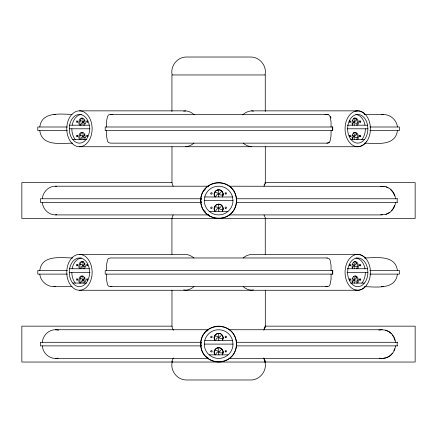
<?xml version="1.0" encoding="UTF-8"?>
<svg xmlns="http://www.w3.org/2000/svg" width="437" height="437" viewBox="0 0 437 437"><rect width="100%" height="100%" fill="white"/><g stroke="black" fill="none" stroke-linecap="round" stroke-linejoin="round"><path stroke-width="0.66" d="M106.448 130.587L106.502 135.967L107.497 141.222L108.556 142.653L110.676 143.145L327.286 143.145L329.405 142.653M106.448 274.119L106.502 279.505L107.497 284.755L108.556 286.191L110.676 286.677L327.286 286.677M331.077 126.998L331.028 121.612L330.028 116.362L328.968 114.926L326.849 114.439L324.97 114.729M331.077 270.53L331.028 265.15L330.028 259.895L328.968 258.464L326.849 257.972M397.173 198.764L397.173 202.353M397.173 342.297L397.173 345.886M172.189 362.038C170.026 370.855 177.346 380.081 186.43 379.977L250.783 379.977C259.868 380.081 267.187 370.855 265.024 362.038M265.013 74.962C267.176 66.145 259.857 56.919 250.778 57.023L186.419 57.023C177.34 56.919 170.02 66.145 172.178 74.962M69.297 128.789L69.641 125.075A14.355 10.149 -90 0 1 79.447 114.439A14.355 10.149 -90 0 1 89.252 125.075L89.596 128.789A14.355 10.149 -90 0 1 86.624 138.939L84.521 141.222A14.355 10.149 -90 0 1 74.372 141.222L72.269 138.939A14.355 10.149 -90 0 1 69.297 128.789L90.104 128.789M72.171 125.2L72.181 125.075A14.355 10.149 -90 0 1 81.326 114.467M69.297 272.327L69.641 268.613A14.355 10.149 -90 0 1 79.447 257.972A14.355 10.149 -90 0 1 89.252 268.613L89.596 272.327A14.355 10.149 -90 0 1 86.624 282.477L84.521 284.755A14.355 10.149 -90 0 1 74.372 284.755L72.269 282.477A14.355 10.149 -90 0 1 69.297 272.327L90.104 272.327M72.171 268.739L72.181 268.613A14.355 10.149 -90 0 1 81.326 258.005M80.96 125.2L80.998 124.829A3.567 2.524 -90 0 1 82.997 122.054A3.567 2.524 -90 0 0 84.811 120.077M80.96 139.556L80.998 139.179A3.567 2.524 90 0 1 82.997 136.41A3.567 2.524 -90 0 0 84.92 134.044M80.96 268.739L80.998 268.362A3.567 2.524 -90 0 1 82.997 265.592A3.567 2.524 -90 0 0 84.92 263.227M80.96 283.089L80.998 282.717A3.567 2.524 90 0 1 82.997 279.948A3.567 2.524 -90 0 0 84.92 277.577M332.513 126.998L332.513 130.587M332.513 270.53L332.513 274.119M356.215 119.093L356.193 119.285A3.567 2.524 -90 0 1 354.194 122.054A3.567 2.524 90 0 0 352.195 124.829M356.215 133.449L356.193 133.64A3.567 2.524 -90 0 1 354.194 136.41A3.567 2.524 -90 0 0 352.195 139.179M356.215 262.626L356.193 262.823A3.567 2.524 -90 0 1 354.194 265.592A3.567 2.524 90 0 0 352.271 267.957M356.215 276.982L356.193 277.173A3.567 2.524 -90 0 1 354.194 279.948A3.567 2.524 -90 0 0 352.195 282.717M42.329 198.764C42.771 192.067 48.616 186.091 55.499 186.206L208.668 186.206L208.028 186.692M42.329 342.297C42.771 335.6 48.616 329.629 55.499 329.738L207.996 329.738M395.343 203.631L395.49 202.353M395.49 345.886C395.168 350.152 392.71 354.134 389.181 356.526M39.8 126.998C41.608 111.151 61.049 114.215 72.072 114.439M39.8 270.53C41.684 254.389 61.601 257.896 72.733 257.972M204.281 200.556L204.773 196.841A14.355 14.355 0 0 1 232.5 196.841L232.992 200.556A14.355 14.355 0 0 1 228.786 210.705L225.814 212.988A14.355 14.355 0 0 1 211.459 212.988L208.487 210.705A14.355 14.355 0 0 1 204.281 200.556L232.992 200.556M204.281 344.094L204.773 340.379A14.355 14.355 0 0 1 232.5 340.379L232.992 344.094A14.355 14.355 0 0 1 228.786 354.243L225.814 356.526A14.355 14.355 0 0 1 211.459 356.526L208.487 354.243A14.355 14.355 0 0 1 204.281 344.094L232.992 344.094M397.397 130.587C395.507 146.723 375.591 143.221 364.463 143.145M397.397 274.119C395.507 290.261 375.591 286.754 364.463 286.677M215.752 196.972L215.807 196.595A3.567 3.567 0 0 1 218.637 193.826A3.567 3.567 0 0 0 221.466 191.051L221.493 190.86M215.752 211.322L215.807 210.951A3.567 3.567 0 0 1 218.637 208.176A3.567 3.567 0 0 0 221.466 205.406L221.493 205.215M215.752 340.505L215.807 340.128A3.567 3.567 0 0 1 218.637 337.359A3.567 3.567 0 0 0 221.466 334.589L221.493 334.398M215.752 354.86L215.807 354.483A3.567 3.567 0 0 1 218.637 351.714A3.567 3.567 0 0 0 221.466 348.945L221.493 348.748M172.085 218.5L172.244 216.85L173.21 214.955M265.188 218.5L265.297 217.697L263.992 214.955M265.019 361.426L264.915 362.038L264.811 361.426M263.992 186.162L265.297 183.42L265.297 146.734M263.806 330.268L265.297 326.952L265.297 290.266M356.729 125.2C357.805 122.955 357.521 119.804 355.336 118.329L354.194 118.023M356.729 139.556C357.805 137.311 357.521 134.159 355.336 132.679L354.194 132.378L355.21 132.378M356.729 268.739C357.805 266.494 357.521 263.342 355.336 261.861L354.194 261.561M356.729 283.089C357.805 280.844 357.521 277.697 355.336 276.217L354.942 276.113M393.644 207.733L394.556 205.204M393.874 350.638L394.556 348.737M173.423 357.919L172.244 360.388L172.085 362.038L171.981 361.426M395.267 204.276C394.043 208.93 390.656 213.016 385.947 214.425M264.079 185.02L264.713 183.95M264.079 328.553L265.024 326.952M391.579 210.705L393.327 208.181M391.842 353.85L392.366 353.063M204.549 190.406L205.248 189.494M361.82 139.556L362.382 138.939A14.355 10.149 -90 0 0 365.359 128.789M361.82 283.089L362.382 282.477A14.355 10.149 -90 0 0 365.359 272.327M242.71 114.882C245.042 112.544 248.254 111.2 251.51 110.851L357.745 110.851M243.18 258.01C245.419 255.88 248.478 254.733 251.51 254.383L357.745 254.383M193.968 143.107C191.641 145.084 188.751 146.466 185.681 146.734M193.968 286.645C191.149 288.917 187.386 290.938 183.666 289.9M389.755 212.229L385.603 214.425L380.709 214.747M389.296 356.144L391.579 354.243M207.007 331.017L208.028 330.23M357.302 122.863L357.166 122.966A3.567 2.524 90 0 1 354.194 122.054A3.567 2.518 90 0 0 352.075 120.825M357.302 137.218L357.166 137.322A3.567 2.524 90 0 1 354.194 136.41A3.567 2.518 90 0 0 352.075 135.18M357.302 266.401L357.166 266.504A3.567 2.524 90 0 1 354.194 265.592A3.567 2.518 90 0 0 352.075 264.363M357.302 280.756L357.166 280.854A3.567 2.524 90 0 1 354.194 279.948A3.567 2.518 90 0 0 352.075 278.719M223.034 194.634L222.843 194.733A3.567 3.567 0 0 1 218.637 193.826A3.567 3.567 0 0 0 214.441 192.908M223.034 208.984L222.843 209.088A3.567 3.567 0 0 1 218.637 208.176A3.567 3.567 0 0 0 214.441 207.264M223.034 338.167L222.843 338.271A3.567 3.567 0 0 1 218.637 337.359A3.567 3.567 0 0 0 214.441 336.446M223.034 352.522L222.843 352.626A3.567 3.567 0 0 1 218.637 351.714A3.567 3.567 0 0 0 214.441 350.796M388.591 356.778L385.947 357.958L382.32 358.449L229.152 358.449M388.837 356.526C385.98 358.072 382.665 358.853 379.442 358.122M328.345 114.68L110.676 114.439L108.556 114.926L107.497 116.362L106.502 121.612L106.448 126.998M326.849 143.145L328.968 142.653L330.028 141.222L331.028 135.967L331.077 130.587M253.438 289.9C249.795 290.84 245.9 288.988 243.18 286.645M183.666 111.216C187.604 110.135 191.548 112.402 194.449 114.882M110.676 286.677L111.932 286.486M381.419 114.68C388.925 113.341 396.78 119.399 397.397 126.998M39.8 274.119C40.412 281.718 48.267 287.775 55.772 286.437M42.329 202.353C42.76 209.454 49.468 215.84 56.766 214.747M380.709 186.37L385.603 186.692L388.837 188.129M42.329 345.886C42.75 353.484 50.37 359.995 58.034 358.122M378.808 330.148L381.976 329.738L385.947 330.23L388.591 331.404M79.447 110.851L185.681 110.851M364.463 114.439L383.276 114.439M69.63 125.2L89.263 125.2M347.317 125.2L367.561 125.2M67.353 126.998L37.768 126.998L37.768 130.587L67.353 130.587M369.839 126.998L399.423 126.998L399.423 130.587L369.839 130.587M347.087 128.789L367.894 128.789L367.55 125.075A14.355 10.149 -90 0 0 357.745 114.439A14.355 10.149 -90 0 0 347.939 125.075L347.595 128.789A14.355 10.149 -90 0 0 350.567 138.939L352.67 141.222A14.355 10.149 -90 0 0 362.819 141.222L364.922 138.939A14.355 10.149 -90 0 0 367.894 128.789M79.447 139.556A4.485 3.174 -90 0 1 79.146 134.858A4.485 3.174 -90 0 1 81.987 132.378L82.997 132.378L81.856 132.679C79.671 134.159 79.387 137.311 80.463 139.556M72.837 139.556L86.559 139.556M350.632 139.556L364.354 139.556M72.733 143.145C61.601 143.221 41.684 146.723 39.8 130.587M79.447 146.734A17.944 12.689 90 0 0 90.437 119.82A17.944 12.689 90 0 0 68.462 119.82A17.944 12.689 90 0 0 79.447 146.734L357.745 146.734M264.915 182.617L415.15 182.617L415.15 218.5L21.85 218.5L21.85 182.617L172.085 182.617L172.244 184.267L173.21 186.162M229.152 186.206L384.134 186.452M204.756 196.972L232.517 196.972M201.473 198.764L40.33 198.764L40.33 202.353L201.473 202.353M397.49 198.764L236.341 198.764C234.352 176.543 200.709 178.301 200.692 200.556C200.709 222.815 234.352 224.574 236.341 202.353L397.49 202.353M209.29 211.322L227.983 211.322M55.499 214.911L208.668 214.911L208.028 214.425M229.152 214.911L382.32 214.911M79.447 254.383L185.681 254.383C188.751 254.651 191.641 256.033 193.968 258.01M327.286 257.972L110.676 257.972L108.556 258.464L107.497 259.895L106.502 265.15L106.448 270.53M364.463 257.972C375.591 257.896 395.507 254.389 397.397 270.53M69.63 268.739L89.263 268.739M347.317 268.739L367.561 268.739M67.353 270.53L37.768 270.53L37.768 274.119L67.353 274.119M369.839 270.53L399.423 270.53L399.423 274.119L369.839 274.119M347.087 272.327L367.894 272.327L367.55 268.613A14.355 10.149 -90 0 0 357.745 257.972A14.355 10.149 -90 0 0 347.939 268.613L347.595 272.327A14.355 10.149 -90 0 0 350.567 282.477L352.67 284.755A14.355 10.149 -90 0 0 362.819 284.755L364.922 282.477A14.355 10.149 -90 0 0 367.894 272.327M72.837 283.089L86.559 283.089M350.632 283.089L364.354 283.089M53.915 286.677L72.072 286.677M79.447 290.266A17.944 12.689 90 0 0 90.437 263.353A17.944 12.689 90 0 0 68.462 263.353A17.944 12.689 90 0 0 79.447 290.266L357.745 290.266M264.915 326.149L415.15 326.149L415.15 362.038L21.85 362.038L21.85 326.149L172.085 326.149L172.244 327.799L173.423 330.268M229.152 329.738L382.32 329.738M204.756 340.505L232.517 340.505M201.473 342.297L40.33 342.297L40.33 345.886L201.473 345.886M397.49 342.297L236.341 342.297C234.352 320.075 200.709 321.834 200.692 344.094C200.709 366.348 234.352 368.107 236.341 345.886L397.49 345.886M209.29 354.86L227.983 354.86M55.499 358.449L208.668 358.449M55.499 186.206L56.766 186.37M55.499 329.738L58.662 330.148M53.915 114.439L55.772 114.68M381.419 286.437L383.276 286.677M110.676 114.439L112.56 114.729M325.598 286.486L326.849 286.677L328.968 286.191L330.028 284.755L331.028 279.505L331.077 274.119M251.51 110.851L253.438 111.216M251.51 146.734C248.478 146.384 245.419 145.237 243.18 143.107M83.746 261.758L81.856 261.861C79.671 263.342 79.387 266.494 80.463 268.739M385.947 186.692L388.061 187.637M385.603 330.23L388.837 331.661L391.579 333.944M206.493 356.778L208.028 357.958M217.637 189.98L217.653 189.991A3.567 3.567 0 0 1 218.637 193.826A3.567 3.567 0 0 0 218.85 196.672L219.03 196.972M217.637 204.33L217.653 204.341A3.567 3.567 0 0 1 218.637 208.176A3.567 3.567 0 0 0 218.85 211.027L219.03 211.322M217.637 333.513L217.653 333.524A3.567 3.567 0 0 1 218.637 337.359A3.567 3.567 0 0 0 218.85 340.21L219.03 340.505M217.637 347.868L217.653 347.879A3.567 3.567 0 0 1 218.637 351.714A3.567 3.567 0 0 0 218.85 354.56L219.03 354.86M389.181 188.129C392.279 190.144 394.256 193.351 395.267 196.841M390.667 189.647L392.366 191.586M389.181 331.661C392.71 334.048 395.168 338.036 395.49 342.297M75.377 139.556L74.809 138.939A14.355 10.149 -90 0 1 71.837 128.789M75.377 283.089L74.809 282.477A14.355 10.149 -90 0 1 71.837 272.327M353.489 118.214L353.495 118.219A3.567 2.524 -90 0 1 354.194 122.054A3.567 2.524 -90 0 0 354.347 124.906L354.473 125.2M82.293 132.564L82.303 132.575A3.567 2.524 -90 0 1 82.997 136.41A3.567 2.524 -90 0 0 83.15 139.256L83.281 139.556M82.293 261.747L82.303 261.758A3.567 2.524 90 0 1 82.997 265.592A3.567 2.524 -90 0 0 83.15 268.438L83.281 268.739M204.549 210.705L205.248 211.617M392.688 192.034L393.327 192.93M392.366 335.124L393.644 336.916M265.024 361.235L263.719 358.493M354.473 139.556L354.347 139.256A3.567 2.524 -90 0 1 354.194 136.41A3.567 2.524 90 0 0 353.495 132.575M354.473 268.739L354.347 268.438A3.567 2.524 -90 0 1 354.194 265.592A3.567 2.524 -90 0 0 353.702 262.053M354.473 283.089L354.347 282.794A3.567 2.524 -90 0 1 354.194 279.948A3.567 2.524 90 0 0 353.702 276.408M83.281 125.2L83.15 124.906A3.567 2.524 -90 0 1 82.997 122.054A3.567 2.524 90 0 0 82.303 118.219L81.856 118.329C79.671 119.804 79.387 122.955 80.463 125.2M83.281 283.089L83.15 282.794A3.567 2.524 -90 0 1 82.997 279.948A3.567 2.524 -90 0 0 82.303 276.108L81.856 276.217C79.671 277.697 79.387 280.844 80.463 283.089M394.922 340.379L393.874 337.55M393.644 193.383L394.556 195.913M263.806 357.919L265.297 361.235L265.188 362.038L265.084 361.426M330.465 116.362L330.989 118.072M265.188 182.617L265.297 183.42M265.188 326.149L265.297 326.952M395.343 197.486L395.49 198.764M365.021 125.2L365.01 125.075A14.355 10.149 -90 0 0 355.871 114.467M365.021 268.739L365.01 268.613A14.355 10.149 -90 0 0 355.871 258.005M265.259 111.528L265.259 74.962L171.932 74.962L171.932 111.528M265.259 218.5L265.259 254.383M236.575 198.764L236.575 202.353M236.575 342.297L236.575 345.886M201.238 198.764L201.238 199.96M201.238 201.157L201.238 202.353M201.238 342.297L201.238 343.493M201.238 344.689L201.238 345.886M171.976 146.734L171.976 182.737M171.976 290.266L171.976 326.275M171.932 218.5L171.932 254.383M349.371 120.994A0.716 0.508 -90 0 1 349.371 122.234M359.4 120.918A0.716 0.508 -90 0 1 359.624 122.12M352.67 125.2A4.485 3.174 -90 0 1 353.074 119.192A4.485 3.174 -90 0 1 357.34 119.192A4.485 3.174 -90 0 1 357.745 125.2M349.371 135.344A0.716 0.508 -90 0 1 349.371 136.59M359.4 135.273A0.716 0.508 -90 0 1 359.52 136.59M352.67 139.556A4.485 3.174 -90 0 1 353.074 133.547A4.485 3.174 -90 0 1 357.34 133.547A4.485 3.174 -90 0 1 357.745 139.556M355.565 111.069A17.944 12.689 -90 0 1 365.277 114.554M365.277 143.025A17.944 12.689 -90 0 1 357.553 146.734M79.447 125.2A4.485 3.174 -90 0 1 79.851 119.192A4.485 3.174 -90 0 1 84.117 119.192A4.485 3.174 -90 0 1 84.521 125.2M80.031 121.142A3.567 2.518 -90 0 1 82.997 122.06A3.567 2.524 -90 0 0 85.412 123.229M80.031 135.497A3.567 2.518 -90 0 1 82.997 136.41A3.567 2.524 -90 0 0 85.412 137.579M77.567 122.12A0.716 0.508 -90 0 1 77.567 121.104M81.987 132.378A4.485 3.174 90 0 1 84.822 134.858A4.485 3.174 90 0 1 84.521 139.556M87.635 136.328A0.716 0.508 -90 0 1 87.635 135.607M77.567 136.475A0.716 0.508 -90 0 1 77.567 135.459M87.635 121.972A0.716 0.508 -90 0 1 87.635 121.257M349.371 264.527A0.716 0.508 -90 0 1 349.371 265.772M359.624 264.642A0.716 0.508 -90 0 1 359.4 265.843M352.67 268.739A4.485 3.174 -90 0 1 353.074 262.73A4.485 3.174 -90 0 1 357.34 262.73A4.485 3.174 -90 0 1 357.745 268.739M349.371 278.882A0.716 0.508 -90 0 1 349.371 280.122M359.624 278.997A0.716 0.508 -90 0 1 359.4 280.193M352.67 283.089A4.485 3.174 -90 0 1 353.074 277.08A4.485 3.174 -90 0 1 357.34 277.08A4.485 3.174 -90 0 1 357.745 283.089M357.553 254.383A17.944 12.689 -90 0 1 365.277 258.092M365.277 286.563A17.944 12.689 -90 0 1 361.366 289.441M360.836 289.655A17.944 12.689 -90 0 1 355.565 290.048M79.447 268.739A4.485 3.174 -90 0 1 79.851 262.73A4.485 3.174 -90 0 1 84.117 262.73A4.485 3.174 -90 0 1 84.521 268.739M80.031 264.675A3.567 2.518 -90 0 1 82.997 265.592A3.567 2.524 -90 0 0 85.412 266.761M80.031 279.03A3.567 2.518 -90 0 1 82.997 279.948A3.567 2.524 -90 0 0 85.412 281.117M77.567 265.658A0.716 0.508 -90 0 1 77.567 264.642M84.521 283.089A4.485 3.174 90 0 0 84.822 278.396A4.485 3.174 90 0 0 81.987 275.916A4.485 3.174 -90 0 0 79.146 278.396A4.485 3.174 -90 0 0 79.447 283.089M87.635 279.86A0.716 0.508 -90 0 1 87.635 279.145M77.567 280.008A0.716 0.508 -90 0 1 77.567 278.997M87.635 265.51A0.716 0.508 -90 0 1 87.635 264.789M223.099 193.853L222.952 195.492L222.225 196.972A4.485 4.485 0 0 0 221.652 190.958C217.905 187.326 211.781 192.897 215.048 196.972A4.485 4.485 0 0 1 215.616 190.958A4.485 4.485 0 0 1 221.652 190.958L222.646 192.275L223.099 193.853M223.099 208.209L222.952 209.847L222.225 211.322A4.485 4.485 0 0 0 221.652 205.314C217.905 201.675 211.781 207.247 215.048 211.322A4.485 4.485 0 0 1 215.616 205.314A4.485 4.485 0 0 1 221.652 205.314L222.646 206.625L223.099 208.209M223.099 337.391L222.952 339.03L222.225 340.505A4.485 4.485 0 0 0 221.652 334.496C217.905 330.858 211.781 336.43 215.048 340.505A4.485 4.485 0 0 1 215.616 334.496A4.485 4.485 0 0 1 221.652 334.496L222.646 335.807L223.099 337.391M223.099 351.741L222.952 353.386L222.225 354.86A4.485 4.485 0 0 0 221.652 348.852C217.905 345.214 211.781 350.785 215.048 354.86A4.485 4.485 0 0 1 215.616 348.852A4.485 4.485 0 0 1 221.652 348.852L222.646 350.163L223.099 351.741M332.759 126.998L105.202 126.998L105.202 130.587L332.759 130.587L332.759 126.998M332.759 270.53L105.202 270.53L105.202 274.119L332.759 274.119L332.759 270.53M225.306 208.241A0.716 0.716 0 0 0 226.508 207.919A0.716 0.716 0 0 0 225.629 207.04A0.716 0.716 0 0 0 225.306 208.241M210.951 193.891A0.716 0.716 0 0 0 212.153 193.569A0.716 0.716 0 0 0 211.273 192.69A0.716 0.716 0 0 0 210.951 193.891M225.306 193.891A0.716 0.716 0 0 0 226.508 193.569A0.716 0.716 0 0 0 225.629 192.69A0.716 0.716 0 0 0 225.306 193.891M210.951 208.241A0.716 0.716 0 0 0 212.153 207.919A0.716 0.716 0 0 0 211.273 207.04A0.716 0.716 0 0 0 210.951 208.241M209.667 216.097A17.944 17.944 0 0 0 236.575 200.556A17.944 17.944 0 0 0 209.667 185.02A17.944 17.944 0 0 0 209.667 216.097M360.64 136.475A0.716 0.508 -90 0 0 360.416 135.273A0.716 0.508 -90 0 0 359.793 136.153A0.716 0.508 -90 0 0 360.64 136.475M350.572 121.972A0.716 0.508 -90 0 0 350.135 120.896A0.716 0.508 -90 0 0 349.693 121.972A0.716 0.508 -90 0 0 350.572 121.972M360.722 121.972A0.716 0.508 -90 0 0 360.285 120.896A0.716 0.508 -90 0 0 359.842 121.972A0.716 0.508 -90 0 0 360.722 121.972M350.49 136.475A0.716 0.508 -90 0 0 350.266 135.273A0.716 0.508 -90 0 0 349.644 136.153A0.716 0.508 -90 0 0 350.49 136.475M366.714 141.479A17.944 12.689 -90 0 0 361.028 111.462A17.944 12.689 -90 0 0 345.492 133.432A17.944 12.689 -90 0 0 366.714 141.479M87.498 136.328A0.716 0.508 -90 0 0 87.061 135.251A0.716 0.508 -90 0 0 86.619 136.328A0.716 0.508 -90 0 0 87.498 136.328M77.349 121.972A0.716 0.508 -90 0 0 76.912 120.896A0.716 0.508 -90 0 0 76.47 121.972A0.716 0.508 -90 0 0 77.349 121.972M87.498 121.972A0.716 0.508 -90 0 0 87.061 120.896A0.716 0.508 -90 0 0 86.619 121.972A0.716 0.508 -90 0 0 87.498 121.972M77.349 136.328A0.716 0.508 -90 0 0 76.912 135.251A0.716 0.508 -90 0 0 76.47 136.328A0.716 0.508 -90 0 0 77.349 136.328M360.64 280.008A0.716 0.508 -90 0 0 360.416 278.811A0.716 0.508 -90 0 0 359.793 279.691A0.716 0.508 -90 0 0 360.64 280.008M350.572 265.51A0.716 0.508 -90 0 0 350.135 264.429A0.716 0.508 -90 0 0 349.693 265.51A0.716 0.508 -90 0 0 350.572 265.51M360.722 265.51A0.716 0.508 -90 0 0 360.285 264.429A0.716 0.508 -90 0 0 359.842 265.51A0.716 0.508 -90 0 0 360.722 265.51M350.49 280.008A0.716 0.508 -90 0 0 350.266 278.811A0.716 0.508 -90 0 0 349.644 279.691A0.716 0.508 -90 0 0 350.49 280.008M366.714 285.011A17.944 12.689 -90 0 0 361.028 254.995A17.944 12.689 -90 0 0 345.492 276.971A17.944 12.689 -90 0 0 366.714 285.011M87.498 279.86A0.716 0.508 -90 0 0 87.061 278.784A0.716 0.508 -90 0 0 86.619 279.86A0.716 0.508 -90 0 0 87.498 279.86M77.349 265.51A0.716 0.508 -90 0 0 76.912 264.429A0.716 0.508 -90 0 0 76.47 265.51A0.716 0.508 -90 0 0 77.349 265.51M87.498 265.51A0.716 0.508 -90 0 0 87.061 264.429A0.716 0.508 -90 0 0 86.619 265.51A0.716 0.508 -90 0 0 87.498 265.51M77.349 279.86A0.716 0.508 -90 0 0 76.912 278.784A0.716 0.508 -90 0 0 76.47 279.86A0.716 0.508 -90 0 0 77.349 279.86M225.306 351.78A0.716 0.716 0 0 0 226.508 351.457A0.716 0.716 0 0 0 225.629 350.578A0.716 0.716 0 0 0 225.306 351.78M210.951 337.424A0.716 0.716 0 0 0 212.153 337.102A0.716 0.716 0 0 0 211.273 336.222A0.716 0.716 0 0 0 210.951 337.424M225.306 337.424A0.716 0.716 0 0 0 226.508 337.102A0.716 0.716 0 0 0 225.629 336.222A0.716 0.716 0 0 0 225.306 337.424M210.951 351.78A0.716 0.716 0 0 0 212.153 351.457A0.716 0.716 0 0 0 211.273 350.578A0.716 0.716 0 0 0 210.951 351.78M209.667 359.629A17.944 17.944 0 0 0 236.575 344.094A17.944 17.944 0 0 0 209.667 328.553A17.944 17.944 0 0 0 209.667 359.629"/></g></svg>
